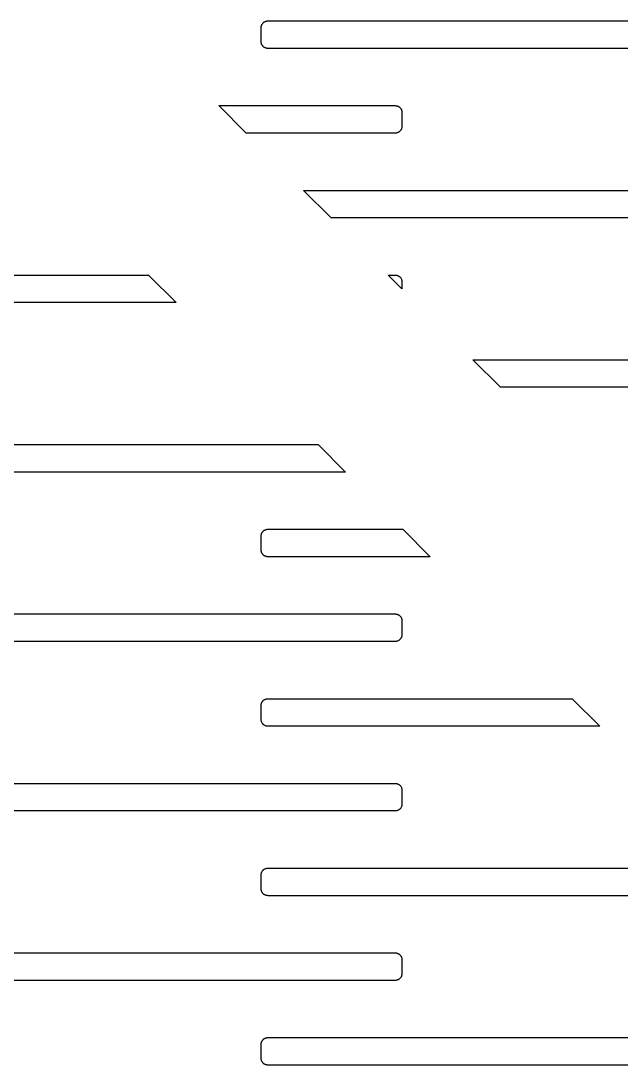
# Model space of a CAD drawing. Header units: metres. Extents: x -218 to 218, y -218 to 218.
# Drawn here: x -105.66 to -77.33, y 56.68 to 105.98 of the extents above; entities that cross this region are included whole.
import ezdxf

# ---------------------------------------------------------------- set-up
doc = ezdxf.new("R2010")
doc.units = ezdxf.units.M

msp = doc.modelspace()

# ---------------------------------------------------------------- linework, layer by layer
for p, q in [((-94.3222, 105.653), (-94.3215, 105.673)), ((-94.3222, 105.003), (-94.3222, 105.653)), ((-94.3215, 105.673), (-94.3196, 105.694)), ((-94.3196, 105.694), (-94.3164, 105.714)), ((-94.3164, 105.714), (-94.312, 105.734)), ((-94.312, 105.734), (-94.3063, 105.753)), ((-94.3063, 105.753), (-94.2994, 105.772)), ((-94.2994, 105.772), (-94.2913, 105.791)), ((-94.2913, 105.791), (-94.282, 105.809)), ((-94.282, 105.809), (-94.2716, 105.827)), ((-94.2716, 105.827), (-94.2601, 105.844)), ((-94.2601, 105.844), (-94.2476, 105.86)), ((-94.2476, 105.86), (-94.2341, 105.875)), ((-94.2341, 105.875), (-94.2197, 105.89)), ((-94.2197, 105.89), (-94.2044, 105.903)), ((-94.2044, 105.903), (-94.1882, 105.916)), ((-94.1882, 105.916), (-94.1713, 105.927)), ((-94.1713, 105.927), (-94.1538, 105.938)), ((-94.1538, 105.938), (-94.1356, 105.947)), ((-94.1356, 105.947), (-94.1168, 105.955)), ((-94.1168, 105.955), (-94.0976, 105.962)), ((-94.0976, 105.962), (-94.078, 105.968)), ((-94.078, 105.968), (-94.0581, 105.972)), ((-94.0581, 105.972), (-94.0379, 105.975)), ((-94.0379, 105.975), (-94.0176, 105.977)), ((-94.0176, 105.977), (-93.9972, 105.978)), ((-93.9972, 105.978), (-62.9972, 105.978)), ((-94.3215, 104.982), (-94.3222, 105.003)), ((-94.3196, 104.962), (-94.3215, 104.982)), ((-94.3164, 104.942), (-94.3196, 104.962)), ((-94.312, 104.922), (-94.3164, 104.942)), ((-94.3063, 104.902), (-94.312, 104.922)), ((-94.2994, 104.883), (-94.3063, 104.902)), ((-94.2913, 104.864), (-94.2994, 104.883)), ((-94.282, 104.846), (-94.2913, 104.864)), ((-94.2716, 104.829), (-94.282, 104.846)), ((-94.2601, 104.812), (-94.2716, 104.829)), ((-94.2476, 104.796), (-94.2601, 104.812)), ((-94.2341, 104.78), (-94.2476, 104.796)), ((-94.2197, 104.766), (-94.2341, 104.78)), ((-94.2044, 104.752), (-94.2197, 104.766)), ((-94.1882, 104.74), (-94.2044, 104.752)), ((-94.1713, 104.728), (-94.1882, 104.74)), ((-94.1538, 104.718), (-94.1713, 104.728)), ((-94.1356, 104.709), (-94.1538, 104.718)), ((-94.1168, 104.701), (-94.1356, 104.709)), ((-94.0976, 104.694), (-94.1168, 104.701)), ((-94.078, 104.688), (-94.0976, 104.694)), ((-94.0581, 104.684), (-94.078, 104.688)), ((-94.0379, 104.68), (-94.0581, 104.684)), ((-94.0176, 104.678), (-94.0379, 104.68)), ((-93.9972, 104.678), (-94.0176, 104.678)), ((-62.9972, 104.678), (-93.9972, 104.678)), ((-95.0209, 100.678), (-96.3209, 101.978)), ((-96.3209, 101.978), (-87.9972, 101.978)), ((-87.9972, 101.978), (-87.9768, 101.977)), ((-87.9768, 101.977), (-87.9565, 101.975)), ((-87.9565, 101.975), (-87.9363, 101.972)), ((-87.9363, 101.972), (-87.9164, 101.968)), ((-87.9164, 101.968), (-87.8968, 101.962)), ((-87.8968, 101.962), (-87.8776, 101.955)), ((-87.8776, 101.955), (-87.8588, 101.947)), ((-87.8588, 101.947), (-87.8406, 101.938)), ((-87.8406, 101.938), (-87.8231, 101.927)), ((-87.8231, 101.927), (-87.8062, 101.916)), ((-87.8062, 101.916), (-87.79, 101.903)), ((-87.79, 101.903), (-87.7747, 101.89)), ((-87.7747, 101.89), (-87.7603, 101.875)), ((-87.7603, 101.875), (-87.7468, 101.86)), ((-87.7468, 101.86), (-87.7343, 101.844)), ((-87.7343, 101.844), (-87.7228, 101.827)), ((-87.7228, 101.827), (-87.7124, 101.809)), ((-87.7124, 101.809), (-87.7031, 101.791)), ((-87.7031, 101.791), (-87.695, 101.772)), ((-87.695, 101.772), (-87.6881, 101.753)), ((-87.6881, 101.753), (-87.6824, 101.734)), ((-87.6824, 101.734), (-87.6779, 101.714)), ((-87.6779, 101.714), (-87.6748, 101.694)), ((-87.6748, 101.694), (-87.6728, 101.673)), ((-87.6728, 101.673), (-87.6722, 101.653)), ((-87.6722, 101.653), (-87.6722, 101.003)), ((-87.9972, 100.678), (-95.0209, 100.678)), ((-87.9768, 100.678), (-87.9972, 100.678)), ((-87.9565, 100.68), (-87.9768, 100.678)), ((-87.9363, 100.684), (-87.9565, 100.68)), ((-87.9164, 100.688), (-87.9363, 100.684)), ((-87.8968, 100.694), (-87.9164, 100.688)), ((-87.8776, 100.701), (-87.8968, 100.694)), ((-87.8588, 100.709), (-87.8776, 100.701)), ((-87.8406, 100.718), (-87.8588, 100.709)), ((-87.8231, 100.728), (-87.8406, 100.718)), ((-87.8062, 100.74), (-87.8231, 100.728)), ((-87.79, 100.752), (-87.8062, 100.74)), ((-87.7747, 100.766), (-87.79, 100.752)), ((-87.7603, 100.78), (-87.7747, 100.766)), ((-87.7468, 100.796), (-87.7603, 100.78)), ((-87.7343, 100.812), (-87.7468, 100.796)), ((-87.7228, 100.829), (-87.7343, 100.812)), ((-87.7124, 100.846), (-87.7228, 100.829)), ((-87.7031, 100.864), (-87.7124, 100.846)), ((-87.695, 100.883), (-87.7031, 100.864)), ((-87.6881, 100.902), (-87.695, 100.883)), ((-87.6824, 100.922), (-87.6881, 100.902)), ((-87.6779, 100.942), (-87.6824, 100.922)), ((-87.6748, 100.962), (-87.6779, 100.942)), ((-87.6728, 100.982), (-87.6748, 100.962)), ((-87.6722, 101.003), (-87.6728, 100.982)), ((-91.0209, 96.6778), (-92.3209, 97.9778)), ((-92.3209, 97.9778), (-62.9972, 97.9778)), ((-62.9972, 96.6778), (-91.0209, 96.6778)), ((-118.997, 93.9778), (-99.6346, 93.9778)), ((-99.6346, 93.9778), (-98.3347, 92.6778)), ((-88.3209, 93.9778), (-87.9972, 93.9778)), ((-87.6722, 93.3291), (-88.3209, 93.9778)), ((-87.9972, 93.9778), (-87.9768, 93.9772)), ((-87.9768, 93.9772), (-87.9565, 93.9752)), ((-87.9565, 93.9752), (-87.9363, 93.972)), ((-87.9363, 93.972), (-87.9164, 93.9676)), ((-87.9164, 93.9676), (-87.8968, 93.9619)), ((-87.8968, 93.9619), (-87.8776, 93.955)), ((-87.8776, 93.955), (-87.8588, 93.9469)), ((-87.8588, 93.9469), (-87.8406, 93.9376)), ((-87.8406, 93.9376), (-87.8231, 93.9272)), ((-87.8231, 93.9272), (-87.8062, 93.9157)), ((-87.8062, 93.9157), (-87.79, 93.9032)), ((-87.79, 93.9032), (-87.7747, 93.8897)), ((-87.7747, 93.8897), (-87.7603, 93.8753)), ((-87.7603, 93.8753), (-87.7468, 93.86)), ((-87.7468, 93.86), (-87.7343, 93.8438)), ((-87.7343, 93.8438), (-87.7228, 93.8269)), ((-87.7228, 93.8269), (-87.7124, 93.8094)), ((-87.7124, 93.8094), (-87.7031, 93.7912)), ((-87.7031, 93.7912), (-87.695, 93.7724)), ((-87.695, 93.7724), (-87.6881, 93.7532)), ((-87.6881, 93.7532), (-87.6824, 93.7336)), ((-87.6824, 93.7336), (-87.6779, 93.7137)), ((-87.6779, 93.7137), (-87.6748, 93.6935)), ((-87.6748, 93.6935), (-87.6728, 93.6732)), ((-87.6728, 93.6732), (-87.6722, 93.6528)), ((-87.6722, 93.6528), (-87.6722, 93.3291)), ((-98.3347, 92.6778), (-118.997, 92.6778)), ((-83.0209, 88.6778), (-84.3209, 89.9778)), ((-84.3209, 89.9778), (-62.9972, 89.9778)), ((-62.9972, 88.6778), (-83.0209, 88.6778)), ((-118.997, 85.9778), (-91.6346, 85.9778)), ((-91.6346, 85.9778), (-90.3347, 84.6778)), ((-90.3347, 84.6778), (-118.997, 84.6778)), ((-94.2716, 81.8269), (-94.2601, 81.8438)), ((-94.2601, 81.8438), (-94.2476, 81.86)), ((-94.2476, 81.86), (-94.2341, 81.8753)), ((-94.2341, 81.8753), (-94.2197, 81.8897)), ((-94.2197, 81.8897), (-94.2044, 81.9032)), ((-94.2044, 81.9032), (-94.1882, 81.9157)), ((-94.1882, 81.9157), (-94.1713, 81.9272)), ((-94.1713, 81.9272), (-94.1538, 81.9376)), ((-94.1538, 81.9376), (-94.1356, 81.9469)), ((-94.1356, 81.9469), (-94.1168, 81.955)), ((-94.1168, 81.955), (-94.0976, 81.9619)), ((-94.0976, 81.9619), (-94.078, 81.9676)), ((-94.078, 81.9676), (-94.0581, 81.972)), ((-94.0581, 81.972), (-94.0379, 81.9752)), ((-94.0379, 81.9752), (-94.0176, 81.9772)), ((-94.0176, 81.9772), (-93.9972, 81.9778)), ((-93.9972, 81.9778), (-87.6346, 81.9778)), ((-87.6346, 81.9778), (-86.3347, 80.6778)), ((-94.3222, 81.6528), (-94.3215, 81.6732)), ((-94.3222, 81.0028), (-94.3222, 81.6528)), ((-94.3215, 81.6732), (-94.3196, 81.6935)), ((-94.3196, 81.6935), (-94.3164, 81.7137)), ((-94.3164, 81.7137), (-94.312, 81.7336)), ((-94.312, 81.7336), (-94.3063, 81.7532)), ((-94.3063, 81.7532), (-94.2994, 81.7724)), ((-94.2994, 81.7724), (-94.2913, 81.7912)), ((-94.2913, 81.7912), (-94.282, 81.8094)), ((-94.282, 81.8094), (-94.2716, 81.8269)), ((-94.3215, 80.9824), (-94.3222, 81.0028)), ((-94.3196, 80.9621), (-94.3215, 80.9824)), ((-94.3164, 80.9419), (-94.3196, 80.9621)), ((-94.312, 80.922), (-94.3164, 80.9419)), ((-94.3063, 80.9024), (-94.312, 80.922)), ((-94.2994, 80.8831), (-94.3063, 80.9024)), ((-94.2913, 80.8644), (-94.2994, 80.8831)), ((-94.282, 80.8462), (-94.2913, 80.8644)), ((-94.2716, 80.8287), (-94.282, 80.8462)), ((-94.2601, 80.8118), (-94.2716, 80.8287)), ((-94.2476, 80.7956), (-94.2601, 80.8118)), ((-94.2341, 80.7803), (-94.2476, 80.7956)), ((-94.2197, 80.7659), (-94.2341, 80.7803)), ((-94.2044, 80.7524), (-94.2197, 80.7659)), ((-94.1882, 80.7399), (-94.2044, 80.7524)), ((-94.1713, 80.7284), (-94.1882, 80.7399)), ((-94.1538, 80.718), (-94.1713, 80.7284)), ((-94.1356, 80.7087), (-94.1538, 80.718)), ((-94.1168, 80.7006), (-94.1356, 80.7087)), ((-94.0976, 80.6937), (-94.1168, 80.7006)), ((-94.078, 80.688), (-94.0976, 80.6937)), ((-94.0581, 80.6835), (-94.078, 80.688)), ((-94.0379, 80.6804), (-94.0581, 80.6835)), ((-94.0176, 80.6784), (-94.0379, 80.6804)), ((-93.9972, 80.6778), (-94.0176, 80.6784)), ((-86.3347, 80.6778), (-93.9972, 80.6778)), ((-118.997, 77.9778), (-87.9972, 77.9778)), ((-87.9972, 77.9778), (-87.9768, 77.9772)), ((-87.9768, 77.9772), (-87.9565, 77.9752)), ((-87.9565, 77.9752), (-87.9363, 77.972)), ((-87.9363, 77.972), (-87.9164, 77.9676)), ((-87.9164, 77.9676), (-87.8968, 77.9619)), ((-87.8968, 77.9619), (-87.8776, 77.955)), ((-87.8776, 77.955), (-87.8588, 77.9469)), ((-87.8588, 77.9469), (-87.8406, 77.9376)), ((-87.8406, 77.9376), (-87.8231, 77.9272)), ((-87.8231, 77.9272), (-87.8062, 77.9157)), ((-87.8062, 77.9157), (-87.79, 77.9032)), ((-87.79, 77.9032), (-87.7747, 77.8897)), ((-87.7747, 77.8897), (-87.7603, 77.8753)), ((-87.7603, 77.8753), (-87.7468, 77.86)), ((-87.7468, 77.86), (-87.7343, 77.8438)), ((-87.7343, 77.8438), (-87.7228, 77.8269)), ((-87.7228, 77.8269), (-87.7124, 77.8094)), ((-87.7124, 77.8094), (-87.7031, 77.7912)), ((-87.7031, 77.7912), (-87.695, 77.7724)), ((-87.695, 77.7724), (-87.6881, 77.7532)), ((-87.6881, 77.7532), (-87.6824, 77.7336)), ((-87.6824, 77.7336), (-87.6779, 77.7137)), ((-87.6779, 77.7137), (-87.6748, 77.6935)), ((-87.6748, 77.6935), (-87.6728, 77.6732)), ((-87.6728, 77.6732), (-87.6722, 77.6528)), ((-87.6722, 77.6528), (-87.6722, 77.0028)), ((-87.6824, 76.922), (-87.6881, 76.9024)), ((-87.6779, 76.9419), (-87.6824, 76.922)), ((-87.6748, 76.9621), (-87.6779, 76.9419)), ((-87.6728, 76.9824), (-87.6748, 76.9621)), ((-87.6722, 77.0028), (-87.6728, 76.9824)), ((-87.9972, 76.6778), (-118.997, 76.6778)), ((-87.9768, 76.6784), (-87.9972, 76.6778)), ((-87.9565, 76.6804), (-87.9768, 76.6784)), ((-87.9363, 76.6835), (-87.9565, 76.6804)), ((-87.9164, 76.688), (-87.9363, 76.6835)), ((-87.8968, 76.6937), (-87.9164, 76.688)), ((-87.8776, 76.7006), (-87.8968, 76.6937)), ((-87.8588, 76.7087), (-87.8776, 76.7006)), ((-87.8406, 76.718), (-87.8588, 76.7087)), ((-87.8231, 76.7284), (-87.8406, 76.718)), ((-87.8062, 76.7399), (-87.8231, 76.7284)), ((-87.79, 76.7524), (-87.8062, 76.7399)), ((-87.7747, 76.7659), (-87.79, 76.7524)), ((-87.7603, 76.7803), (-87.7747, 76.7659)), ((-87.7468, 76.7956), (-87.7603, 76.7803)), ((-87.7343, 76.8118), (-87.7468, 76.7956)), ((-87.7228, 76.8287), (-87.7343, 76.8118)), ((-87.7124, 76.8462), (-87.7228, 76.8287)), ((-87.7031, 76.8644), (-87.7124, 76.8462)), ((-87.695, 76.8831), (-87.7031, 76.8644)), ((-87.6881, 76.9024), (-87.695, 76.8831)), ((-94.1356, 73.9469), (-94.1168, 73.955)), ((-94.1168, 73.955), (-94.0976, 73.9619)), ((-94.0976, 73.9619), (-94.078, 73.9676)), ((-94.078, 73.9676), (-94.0581, 73.972)), ((-94.0581, 73.972), (-94.0379, 73.9752)), ((-94.0379, 73.9752), (-94.0176, 73.9772)), ((-94.0176, 73.9772), (-93.9972, 73.9778)), ((-93.9972, 73.9778), (-79.6346, 73.9778)), ((-79.6346, 73.9778), (-78.3347, 72.6778)), ((-94.3222, 73.6528), (-94.3215, 73.6732)), ((-94.3222, 73.0028), (-94.3222, 73.6528)), ((-94.3215, 73.6732), (-94.3196, 73.6935)), ((-94.3196, 73.6935), (-94.3164, 73.7137)), ((-94.3164, 73.7137), (-94.312, 73.7336)), ((-94.312, 73.7336), (-94.3063, 73.7532)), ((-94.3063, 73.7532), (-94.2994, 73.7724)), ((-94.2994, 73.7724), (-94.2913, 73.7912)), ((-94.2913, 73.7912), (-94.282, 73.8094)), ((-94.282, 73.8094), (-94.2716, 73.8269)), ((-94.2716, 73.8269), (-94.2601, 73.8438)), ((-94.2601, 73.8438), (-94.2476, 73.86)), ((-94.2476, 73.86), (-94.2341, 73.8753)), ((-94.2341, 73.8753), (-94.2197, 73.8897)), ((-94.2197, 73.8897), (-94.2044, 73.9032)), ((-94.2044, 73.9032), (-94.1882, 73.9157)), ((-94.1882, 73.9157), (-94.1713, 73.9272)), ((-94.1713, 73.9272), (-94.1538, 73.9376)), ((-94.1538, 73.9376), (-94.1356, 73.9469)), ((-94.3215, 72.9824), (-94.3222, 73.0028)), ((-94.3196, 72.9621), (-94.3215, 72.9824)), ((-94.3164, 72.9419), (-94.3196, 72.9621)), ((-94.312, 72.922), (-94.3164, 72.9419)), ((-94.3063, 72.9024), (-94.312, 72.922)), ((-94.2994, 72.8831), (-94.3063, 72.9024)), ((-94.2913, 72.8644), (-94.2994, 72.8831)), ((-94.282, 72.8462), (-94.2913, 72.8644)), ((-94.2716, 72.8287), (-94.282, 72.8462)), ((-94.2601, 72.8118), (-94.2716, 72.8287)), ((-94.2476, 72.7956), (-94.2601, 72.8118)), ((-94.2341, 72.7803), (-94.2476, 72.7956)), ((-94.2197, 72.7659), (-94.2341, 72.7803)), ((-94.2044, 72.7524), (-94.2197, 72.7659)), ((-94.1882, 72.7399), (-94.2044, 72.7524)), ((-94.1713, 72.7284), (-94.1882, 72.7399)), ((-94.1538, 72.718), (-94.1713, 72.7284)), ((-94.1356, 72.7087), (-94.1538, 72.718)), ((-94.1168, 72.7006), (-94.1356, 72.7087)), ((-94.0976, 72.6937), (-94.1168, 72.7006)), ((-94.078, 72.688), (-94.0976, 72.6937)), ((-94.0581, 72.6835), (-94.078, 72.688)), ((-94.0379, 72.6804), (-94.0581, 72.6835)), ((-94.0176, 72.6784), (-94.0379, 72.6804)), ((-93.9972, 72.6778), (-94.0176, 72.6784)), ((-78.3347, 72.6778), (-93.9972, 72.6778)), ((-118.997, 69.9778), (-87.9972, 69.9778)), ((-87.9972, 69.9778), (-87.9768, 69.9772)), ((-87.9768, 69.9772), (-87.9565, 69.9752)), ((-87.9565, 69.9752), (-87.9363, 69.972)), ((-87.9363, 69.972), (-87.9164, 69.9676)), ((-87.9164, 69.9676), (-87.8968, 69.9619)), ((-87.8968, 69.9619), (-87.8776, 69.955)), ((-87.8776, 69.955), (-87.8588, 69.9469)), ((-87.8588, 69.9469), (-87.8406, 69.9376)), ((-87.8406, 69.9376), (-87.8231, 69.9272)), ((-87.8231, 69.9272), (-87.8062, 69.9157)), ((-87.8062, 69.9157), (-87.79, 69.9032)), ((-87.79, 69.9032), (-87.7747, 69.8897)), ((-87.7747, 69.8897), (-87.7603, 69.8753)), ((-87.7603, 69.8753), (-87.7468, 69.86)), ((-87.7468, 69.86), (-87.7343, 69.8438)), ((-87.7343, 69.8438), (-87.7228, 69.8269)), ((-87.7228, 69.8269), (-87.7124, 69.8094)), ((-87.7124, 69.8094), (-87.7031, 69.7912)), ((-87.7031, 69.7912), (-87.695, 69.7724)), ((-87.695, 69.7724), (-87.6881, 69.7532)), ((-87.6881, 69.7532), (-87.6824, 69.7336)), ((-87.6824, 69.7336), (-87.6779, 69.7137)), ((-87.6779, 69.7137), (-87.6748, 69.6935)), ((-87.6748, 69.6935), (-87.6728, 69.6732)), ((-87.6728, 69.6732), (-87.6722, 69.6528)), ((-87.6722, 69.6528), (-87.6722, 69.0028)), ((-87.9972, 68.6778), (-118.997, 68.6778)), ((-87.9768, 68.6784), (-87.9972, 68.6778)), ((-87.9565, 68.6804), (-87.9768, 68.6784)), ((-87.9363, 68.6835), (-87.9565, 68.6804)), ((-87.9164, 68.688), (-87.9363, 68.6835)), ((-87.8968, 68.6937), (-87.9164, 68.688)), ((-87.8776, 68.7006), (-87.8968, 68.6937)), ((-87.8588, 68.7087), (-87.8776, 68.7006)), ((-87.8406, 68.718), (-87.8588, 68.7087)), ((-87.8231, 68.7284), (-87.8406, 68.718)), ((-87.8062, 68.7399), (-87.8231, 68.7284)), ((-87.79, 68.7524), (-87.8062, 68.7399)), ((-87.7747, 68.7659), (-87.79, 68.7524)), ((-87.7603, 68.7803), (-87.7747, 68.7659)), ((-87.7468, 68.7956), (-87.7603, 68.7803)), ((-87.7343, 68.8118), (-87.7468, 68.7956)), ((-87.7228, 68.8287), (-87.7343, 68.8118)), ((-87.7124, 68.8462), (-87.7228, 68.8287)), ((-87.7031, 68.8644), (-87.7124, 68.8462)), ((-87.695, 68.8831), (-87.7031, 68.8644)), ((-87.6881, 68.9024), (-87.695, 68.8831)), ((-87.6824, 68.922), (-87.6881, 68.9024)), ((-87.6779, 68.9419), (-87.6824, 68.922)), ((-87.6748, 68.9621), (-87.6779, 68.9419)), ((-87.6728, 68.9824), (-87.6748, 68.9621)), ((-87.6722, 69.0028), (-87.6728, 68.9824)), ((-94.3222, 65.6528), (-94.3215, 65.6732)), ((-94.3222, 65.0028), (-94.3222, 65.6528)), ((-94.3215, 65.6732), (-94.3196, 65.6935)), ((-94.3196, 65.6935), (-94.3164, 65.7137)), ((-94.3164, 65.7137), (-94.312, 65.7336)), ((-94.312, 65.7336), (-94.3063, 65.7532)), ((-94.3063, 65.7532), (-94.2994, 65.7724)), ((-94.2994, 65.7724), (-94.2913, 65.7912)), ((-94.2913, 65.7912), (-94.282, 65.8094)), ((-94.282, 65.8094), (-94.2716, 65.8269)), ((-94.2716, 65.8269), (-94.2601, 65.8438)), ((-94.2601, 65.8438), (-94.2476, 65.86)), ((-94.2476, 65.86), (-94.2341, 65.8753)), ((-94.2341, 65.8753), (-94.2197, 65.8897)), ((-94.2197, 65.8897), (-94.2044, 65.9032)), ((-94.2044, 65.9032), (-94.1882, 65.9157)), ((-94.1882, 65.9157), (-94.1713, 65.9272)), ((-94.1713, 65.9272), (-94.1538, 65.9376)), ((-94.1538, 65.9376), (-94.1356, 65.9469)), ((-94.1356, 65.9469), (-94.1168, 65.955)), ((-94.1168, 65.955), (-94.0976, 65.9619)), ((-94.0976, 65.9619), (-94.078, 65.9676)), ((-94.078, 65.9676), (-94.0581, 65.972)), ((-94.0581, 65.972), (-94.0379, 65.9752)), ((-94.0379, 65.9752), (-94.0176, 65.9772)), ((-94.0176, 65.9772), (-93.9972, 65.9778)), ((-93.9972, 65.9778), (-71.6346, 65.9778)), ((-94.3215, 64.9824), (-94.3222, 65.0028)), ((-94.3196, 64.9621), (-94.3215, 64.9824)), ((-94.3164, 64.9419), (-94.3196, 64.9621)), ((-94.312, 64.922), (-94.3164, 64.9419)), ((-94.3063, 64.9024), (-94.312, 64.922)), ((-94.2994, 64.8831), (-94.3063, 64.9024)), ((-94.2913, 64.8644), (-94.2994, 64.8831)), ((-94.282, 64.8462), (-94.2913, 64.8644)), ((-94.2716, 64.8287), (-94.282, 64.8462)), ((-94.2601, 64.8118), (-94.2716, 64.8287)), ((-94.2476, 64.7956), (-94.2601, 64.8118)), ((-94.2341, 64.7803), (-94.2476, 64.7956)), ((-94.2197, 64.7659), (-94.2341, 64.7803)), ((-94.2044, 64.7524), (-94.2197, 64.7659)), ((-94.1882, 64.7399), (-94.2044, 64.7524)), ((-94.1713, 64.7284), (-94.1882, 64.7399)), ((-94.1538, 64.718), (-94.1713, 64.7284)), ((-94.1356, 64.7087), (-94.1538, 64.718)), ((-94.1168, 64.7006), (-94.1356, 64.7087)), ((-94.0976, 64.6937), (-94.1168, 64.7006)), ((-94.078, 64.688), (-94.0976, 64.6937)), ((-94.0581, 64.6835), (-94.078, 64.688)), ((-94.0379, 64.6804), (-94.0581, 64.6835)), ((-94.0176, 64.6784), (-94.0379, 64.6804)), ((-93.9972, 64.6778), (-94.0176, 64.6784)), ((-70.3347, 64.6778), (-93.9972, 64.6778)), ((-118.997, 61.9778), (-87.9972, 61.9778)), ((-87.9972, 61.9778), (-87.9768, 61.9772)), ((-87.9768, 61.9772), (-87.9565, 61.9752)), ((-87.9565, 61.9752), (-87.9363, 61.972)), ((-87.9363, 61.972), (-87.9164, 61.9676)), ((-87.9164, 61.9676), (-87.8968, 61.9619)), ((-87.8968, 61.9619), (-87.8776, 61.955)), ((-87.8776, 61.955), (-87.8588, 61.9469)), ((-87.8588, 61.9469), (-87.8406, 61.9376)), ((-87.8406, 61.9376), (-87.8231, 61.9272)), ((-87.8231, 61.9272), (-87.8062, 61.9157)), ((-87.8062, 61.9157), (-87.79, 61.9032)), ((-87.79, 61.9032), (-87.7747, 61.8897)), ((-87.7747, 61.8897), (-87.7603, 61.8753)), ((-87.7603, 61.8753), (-87.7468, 61.86)), ((-87.7468, 61.86), (-87.7343, 61.8438)), ((-87.7343, 61.8438), (-87.7228, 61.8269)), ((-87.7228, 61.8269), (-87.7124, 61.8094)), ((-87.7124, 61.8094), (-87.7031, 61.7912)), ((-87.7031, 61.7912), (-87.695, 61.7724)), ((-87.695, 61.7724), (-87.6881, 61.7532)), ((-87.6881, 61.7532), (-87.6824, 61.7336)), ((-87.6824, 61.7336), (-87.6779, 61.7137)), ((-87.6779, 61.7137), (-87.6748, 61.6935)), ((-87.6748, 61.6935), (-87.6728, 61.6732)), ((-87.6728, 61.6732), (-87.6722, 61.6528)), ((-87.6722, 61.6528), (-87.6722, 61.0028)), ((-87.9972, 60.6778), (-118.997, 60.6778)), ((-87.9768, 60.6784), (-87.9972, 60.6778)), ((-87.9565, 60.6804), (-87.9768, 60.6784)), ((-87.9363, 60.6835), (-87.9565, 60.6804)), ((-87.9164, 60.688), (-87.9363, 60.6835)), ((-87.8968, 60.6937), (-87.9164, 60.688)), ((-87.8776, 60.7006), (-87.8968, 60.6937)), ((-87.8588, 60.7087), (-87.8776, 60.7006)), ((-87.8406, 60.718), (-87.8588, 60.7087)), ((-87.8231, 60.7284), (-87.8406, 60.718)), ((-87.8062, 60.7399), (-87.8231, 60.7284)), ((-87.79, 60.7524), (-87.8062, 60.7399)), ((-87.7747, 60.7659), (-87.79, 60.7524)), ((-87.7603, 60.7803), (-87.7747, 60.7659)), ((-87.7468, 60.7956), (-87.7603, 60.7803)), ((-87.7343, 60.8118), (-87.7468, 60.7956)), ((-87.7228, 60.8286), (-87.7343, 60.8118)), ((-87.7124, 60.8462), (-87.7228, 60.8286)), ((-87.7031, 60.8644), (-87.7124, 60.8462)), ((-87.695, 60.8831), (-87.7031, 60.8644)), ((-87.6881, 60.9024), (-87.695, 60.8831)), ((-87.6824, 60.922), (-87.6881, 60.9024)), ((-87.6779, 60.9419), (-87.6824, 60.922)), ((-87.6748, 60.9621), (-87.6779, 60.9419)), ((-87.6728, 60.9824), (-87.6748, 60.9621)), ((-87.6722, 61.0028), (-87.6728, 60.9824)), ((-94.3215, 57.6732), (-94.3196, 57.6935)), ((-94.3196, 57.6935), (-94.3164, 57.7137)), ((-94.3164, 57.7137), (-94.312, 57.7336)), ((-94.312, 57.7336), (-94.3063, 57.7532)), ((-94.3063, 57.7532), (-94.2994, 57.7724)), ((-94.2994, 57.7724), (-94.2913, 57.7912)), ((-94.2913, 57.7912), (-94.282, 57.8094)), ((-94.282, 57.8094), (-94.2716, 57.8269)), ((-94.2716, 57.8269), (-94.2601, 57.8438)), ((-94.2601, 57.8438), (-94.2476, 57.86)), ((-94.2476, 57.86), (-94.2341, 57.8753)), ((-94.2341, 57.8753), (-94.2197, 57.8897)), ((-94.2197, 57.8897), (-94.2044, 57.9032)), ((-94.2044, 57.9032), (-94.1882, 57.9157)), ((-94.1882, 57.9157), (-94.1713, 57.9272)), ((-94.1713, 57.9272), (-94.1538, 57.9376)), ((-94.1538, 57.9376), (-94.1356, 57.9469)), ((-94.1356, 57.9469), (-94.1168, 57.955)), ((-94.1168, 57.955), (-94.0976, 57.9619)), ((-94.0976, 57.9619), (-94.078, 57.9676)), ((-94.078, 57.9676), (-94.0581, 57.972)), ((-94.0581, 57.972), (-94.0379, 57.9752)), ((-94.0379, 57.9752), (-94.0176, 57.9772)), ((-94.0176, 57.9772), (-93.9972, 57.9778)), ((-93.9972, 57.9778), (-63.6346, 57.9778)), ((-94.3222, 57.6528), (-94.3215, 57.6732)), ((-94.3222, 57.0028), (-94.3222, 57.6528)), ((-94.3215, 56.9824), (-94.3222, 57.0028)), ((-94.3196, 56.9621), (-94.3215, 56.9824)), ((-94.3164, 56.9419), (-94.3196, 56.9621)), ((-94.312, 56.922), (-94.3164, 56.9419)), ((-94.3063, 56.9024), (-94.312, 56.922)), ((-94.2994, 56.8831), (-94.3063, 56.9024)), ((-94.2913, 56.8644), (-94.2994, 56.8831)), ((-94.282, 56.8462), (-94.2913, 56.8644)), ((-94.2716, 56.8286), (-94.282, 56.8462)), ((-94.2601, 56.8118), (-94.2716, 56.8286)), ((-94.2476, 56.7956), (-94.2601, 56.8118)), ((-94.2341, 56.7803), (-94.2476, 56.7956)), ((-94.2197, 56.7659), (-94.2341, 56.7803)), ((-94.2044, 56.7524), (-94.2197, 56.7659)), ((-94.1882, 56.7399), (-94.2044, 56.7524)), ((-94.1713, 56.7284), (-94.1882, 56.7399)), ((-94.1538, 56.718), (-94.1713, 56.7284)), ((-94.1356, 56.7087), (-94.1538, 56.718)), ((-94.1168, 56.7006), (-94.1356, 56.7087)), ((-94.0976, 56.6937), (-94.1168, 56.7006)), ((-94.078, 56.688), (-94.0976, 56.6937)), ((-94.0581, 56.6835), (-94.078, 56.688)), ((-94.0379, 56.6804), (-94.0581, 56.6835)), ((-94.0176, 56.6784), (-94.0379, 56.6804)), ((-93.9972, 56.6778), (-94.0176, 56.6784)), ((-62.9972, 56.6778), (-93.9972, 56.6778))]:
    msp.add_line(p, q)

doc.saveas('drawing.dxf')
